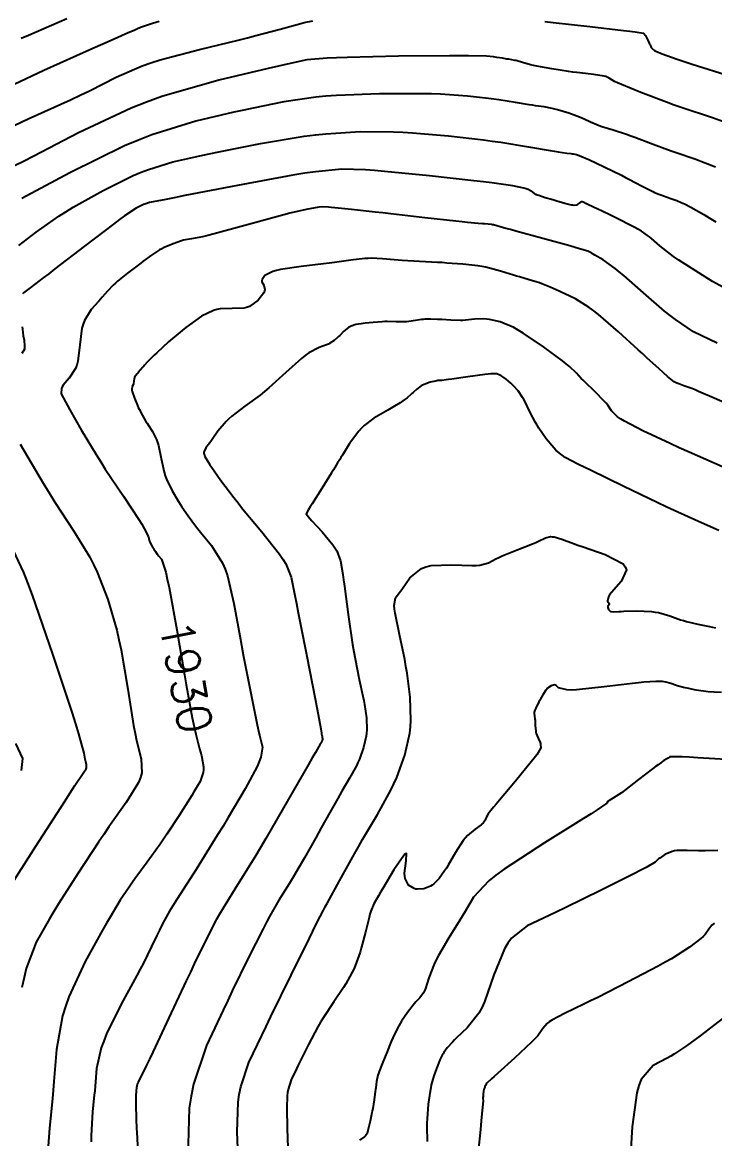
# Model space of a CAD drawing. Header units: metres. Extents: x 837117 to 838479, y 1189012 to 1191015.
# Drawn here: x 838246.1 to 838324.9, y 1189534.6 to 1189661.6 of the extents above; entities that cross this region are included whole.
import ezdxf

# ---------------------------------------------------------------- set-up
doc = ezdxf.new("R2010")
doc.units = ezdxf.units.M
doc.header["$LTSCALE"] = 0.3
doc.layers.add('COTAS 10', color=1, linetype='Continuous')
doc.layers.add('COTAS INT', color=252, linetype='Continuous')
doc.styles.get("Standard").update_dxf_attribs({"font": 'simplex.shx'})

msp = doc.modelspace()

# ---------------------------------------------------------------- linework, layer by layer
at = {"layer": 'COTAS 10'}
for points in [[(838241.52, 1189648.12), (838246.82, 1189650.61), (838251.61, 1189652.78), (838252.74, 1189653.31), (838253.78, 1189653.81), (838256.82, 1189655.34), (838259.79, 1189656.63), (838260.78, 1189656.98), (838261.84, 1189657.32), (838266.3, 1189658.51), (838270.7, 1189659.58), (838271.74, 1189659.83), (838272.7, 1189660.08), (838275.47, 1189660.83), (838277.41, 1189661.36), (838277.83, 1189661.47), (838278.21, 1189661.56), (838279.17, 1189661.75)], [(838305.57, 1189661.7), (838306.52, 1189661.59), (838310.69, 1189661.11), (838314.51, 1189660.67), (838315.24, 1189660.58), (838315.83, 1189660.51), (838316.78, 1189660.37), (838316.81, 1189660.34), (838316.83, 1189660.32), (838316.88, 1189660.28), (838316.96, 1189660.15), (838317, 1189660.09), (838317.04, 1189660.01), (838317.23, 1189659.63), (838317.44, 1189659.22), (838317.49, 1189659.11), (838317.54, 1189659.02), (838317.67, 1189658.74), (838317.92, 1189658.48), (838318.05, 1189658.4), (838318.19, 1189658.32), (838318.9, 1189658), (838320.62, 1189657.4), (838321.4, 1189657.15), (838322.31, 1189656.85), (838326.68, 1189655.46)], [(838325.15, 1189625.09), (838322.46, 1189626.41), (838320.42, 1189627.8), (838319.81, 1189628.26), (838319.19, 1189628.76), (838316.78, 1189630.82), (838314.54, 1189632.79), (838314.02, 1189633.22), (838313.55, 1189633.6), (838312.19, 1189634.57), (838311.27, 1189635.12), (838311.07, 1189635.24), (838310.9, 1189635.34), (838310.46, 1189635.56), (838309.51, 1189635.85), (838309.01, 1189636), (838308.41, 1189636.17), (838305.35, 1189637.01), (838302.28, 1189637.85), (838301.67, 1189638.02), (838301.15, 1189638.16), (838300.12, 1189638.45), (838299.74, 1189638.55), (838299.63, 1189638.57), (838299.52, 1189638.59), (838299.13, 1189638.64), (838298.72, 1189638.67), (838298.59, 1189638.68), (838298.47, 1189638.68), (838297.99, 1189638.71), (838296.77, 1189638.82), (838296.17, 1189638.89), (838295.45, 1189638.97), (838291.94, 1189639.37), (838288.07, 1189639.81), (838287.14, 1189639.92), (838286.26, 1189640.02), (838283.57, 1189640.31), (838281.67, 1189640.51), (838281.28, 1189640.55), (838280.96, 1189640.57), (838280.31, 1189640.62), (838279.87, 1189640.57), (838279.68, 1189640.54), (838279.46, 1189640.5), (838278.41, 1189640.31), (838276.58, 1189639.88), (838275.87, 1189639.7), (838275.07, 1189639.49), (838271.45, 1189638.49), (838267.96, 1189637.54), (838267.24, 1189637.35), (838266.64, 1189637.21), (838265.37, 1189636.96), (838264.71, 1189636.86), (838264.49, 1189636.81), (838264.26, 1189636.75), (838263.29, 1189636.42), (838262.27, 1189635.98), (838262, 1189635.84), (838261.73, 1189635.7), (838260.84, 1189635.12), (838259.9, 1189634.42), (838259.61, 1189634.2), (838259.31, 1189633.97), (838258.12, 1189633.06), (838256.99, 1189632.14), (838256.73, 1189631.92), (838256.49, 1189631.7), (838255.83, 1189631.02), (838255.24, 1189630.33), (838255.05, 1189630.11), (838254.84, 1189629.88), (838253.98, 1189628.93), (838253.21, 1189627.68), (838253.05, 1189627.26), (838252.93, 1189626.81), (838252.69, 1189624.92), (838252.46, 1189623.05), (838252.34, 1189622.62), (838252.2, 1189622.23), (838251.47, 1189621.11), (838250.8, 1189620.31), (838250.69, 1189620.12), (838250.61, 1189619.93), (838250.58, 1189619.36), (838251.05, 1189618.42), (838251.27, 1189618.01), (838251.54, 1189617.53), (838252.85, 1189615.24), (838254.55, 1189612.43), (838255.06, 1189611.61), (838255.58, 1189610.79), (838257.64, 1189607.69), (838259.4, 1189605.04), (838259.74, 1189604.5), (838260.02, 1189604.04), (838260.5, 1189603.08), (838260.58, 1189602.68), (838260.62, 1189602.57), (838260.65, 1189602.47), (838260.82, 1189602.13), (838261, 1189601.82), (838261.05, 1189601.74), (838261.1, 1189601.67), (838261.29, 1189601.4), (838261.5, 1189601.11), (838261.57, 1189601.02), (838261.65, 1189600.93), (838261.97, 1189600.54), (838262.45, 1189599.05), (838262.63, 1189598.26), (838262.76, 1189597.62), (838262.83, 1189597.3), (838263.71, 1189592.49), (838264.59, 1189587.38), (838264.79, 1189586.24), (838264.97, 1189585.21), (838265.48, 1189582.49), (838265.88, 1189580.65), (838265.99, 1189580.18), (838266.1, 1189579.72), (838266.31, 1189578.96), (838266.52, 1189578.22), (838266.75, 1189576.92), (838266.75, 1189576.59), (838266.72, 1189576.27), (838266.37, 1189575.24), (838265.67, 1189574.07), (838265.42, 1189573.67), (838265.15, 1189573.23), (838263.97, 1189571.37), (838262.6, 1189569.28), (838262.2, 1189568.71), (838261.81, 1189568.14), (838260.33, 1189566.09), (838258.95, 1189564.18), (838258.61, 1189563.7), (838258.29, 1189563.23), (838257.29, 1189561.74), (838256.14, 1189559.84), (838255.73, 1189559.13), (838255.28, 1189558.34), (838253.3, 1189554.79), (838251.43, 1189550.77), (838251.05, 1189549.68), (838250.73, 1189548.6), (838250.05, 1189544.79), (838249.75, 1189541.13), (838249.66, 1189540.15), (838249.57, 1189539.18), (838249.22, 1189535.81), (838248.96, 1189532.23)], [(838325.65, 1189585.36), (838324.83, 1189585.41), (838324.15, 1189585.46), (838322.78, 1189585.62), (838322.25, 1189585.77), (838322.1, 1189585.8), (838321.94, 1189585.84), (838321.35, 1189585.96), (838320.76, 1189586.1), (838320.6, 1189586.14), (838320.44, 1189586.19), (838319.9, 1189586.39), (838319.32, 1189586.56), (838319.14, 1189586.59), (838318.95, 1189586.61), (838318.2, 1189586.64), (838316.81, 1189586.53), (838316.21, 1189586.47), (838315.53, 1189586.39), (838312.3, 1189586), (838309.18, 1189585.68), (838308.57, 1189585.65), (838308.06, 1189585.66), (838307.12, 1189585.89), (838306.85, 1189586.17), (838306.77, 1189586.21), (838306.67, 1189586.23), (838306.29, 1189586.15), (838305.89, 1189585.87), (838305.79, 1189585.76), (838305.68, 1189585.65), (838305.33, 1189585.11), (838305.03, 1189584.56), (838304.96, 1189584.44), (838304.9, 1189584.32), (838304.72, 1189583.98), (838304.59, 1189583.72), (838304.56, 1189583.66), (838304.53, 1189583.59), (838304.42, 1189583.37), (838304.35, 1189583.14), (838304.34, 1189583.07), (838304.34, 1189583), (838304.38, 1189582.71), (838304.44, 1189582.34), (838304.46, 1189582.22), (838304.46, 1189582.1), (838304.48, 1189581.57), (838304.53, 1189581.01), (838304.56, 1189580.86), (838304.6, 1189580.71), (838304.82, 1189580.18), (838305.03, 1189579.69), (838305.07, 1189579.57), (838305.09, 1189579.46), (838305.11, 1189579.08), (838304.65, 1189578.3), (838304.37, 1189577.92), (838304.02, 1189577.48), (838302.23, 1189575.3), (838300.4, 1189573.13), (838300.04, 1189572.69), (838299.73, 1189572.32), (838299.14, 1189571.58), (838298.97, 1189571.29), (838298.93, 1189571.21), (838298.89, 1189571.14), (838298.8, 1189570.85), (838298.57, 1189570.53), (838298.46, 1189570.42), (838298.32, 1189570.31), (838297.63, 1189569.84), (838296.78, 1189569.11), (838296.54, 1189568.84), (838296.3, 1189568.53), (838295.41, 1189567.16), (838294.58, 1189565.74), (838294.37, 1189565.41), (838294.17, 1189565.1), (838293.54, 1189564.23), (838292.93, 1189563.62), (838292.74, 1189563.48), (838292.55, 1189563.36), (838291.82, 1189563.05), (838291.08, 1189562.99), (838290.89, 1189563.02), (838290.71, 1189563.08), (838290.08, 1189563.47), (838289.68, 1189564.22), (838289.63, 1189564.5), (838289.62, 1189564.82), (838289.81, 1189566.24), (838289.83, 1189567.07), (838289.7, 1189567.01), (838289.52, 1189566.84), (838288.41, 1189565.19), (838287.16, 1189563.1), (838286.89, 1189562.65), (838286.66, 1189562.26), (838286.12, 1189561.32), (838285.79, 1189560.49), (838285.68, 1189560.16), (838285.58, 1189559.79), (838285.16, 1189558.12), (838284.69, 1189556.31), (838284.55, 1189555.85), (838284.41, 1189555.42), (838283.87, 1189554), (838283.18, 1189552.64), (838282.94, 1189552.23), (838282.68, 1189551.81), (838281.58, 1189550.19), (838280.38, 1189548.41), (838280.06, 1189547.89), (838279.75, 1189547.35), (838278.68, 1189545.33), (838277.75, 1189543.43), (838277.53, 1189542.98), (838277.33, 1189542.56), (838276.74, 1189541.32), (838276.37, 1189540.21), (838276.3, 1189539.87), (838276.25, 1189539.52), (838276.21, 1189538.15), (838276.28, 1189535.73), (838276.31, 1189534.72), (838276.33, 1189533.56)]]:
    msp.add_lwpolyline(points, dxfattribs=at)
at = {"layer": 'COTAS INT'}
for points in [[(838241.8, 1189652.97), (838248.61, 1189656.17), (838254.18, 1189658.65), (838255.3, 1189659.15), (838256.25, 1189659.57), (838258.19, 1189660.42), (838258.86, 1189660.72), (838259.02, 1189660.79), (838259.17, 1189660.85), (838259.58, 1189661.05), (838260.96, 1189661.51), (838261.71, 1189661.74)], [(838246.01, 1189659.78), (838246.86, 1189660.15), (838247.74, 1189660.53), (838251.21, 1189662.03)], [(838328.39, 1189649.38), (838324.64, 1189650.75), (838321.18, 1189651.88), (838320.28, 1189652.19), (838319.41, 1189652.5), (838316.49, 1189653.6), (838314.27, 1189654.52), (838313.84, 1189654.71), (838313.49, 1189654.87), (838312.88, 1189655.24), (838312.51, 1189655.42), (838312.31, 1189655.46), (838312.07, 1189655.51), (838310.83, 1189655.68), (838309.22, 1189655.87), (838308.75, 1189655.93), (838308.26, 1189656), (838306.38, 1189656.29), (838304.66, 1189656.6), (838304.28, 1189656.68), (838303.93, 1189656.76), (838303.01, 1189657.01), (838302.42, 1189657.2), (838302.29, 1189657.24), (838302.16, 1189657.27), (838301.82, 1189657.34), (838301.49, 1189657.39), (838301.38, 1189657.4), (838301.26, 1189657.42), (838300.74, 1189657.51), (838300.11, 1189657.61), (838299.92, 1189657.64), (838299.72, 1189657.66), (838298.93, 1189657.75), (838296.89, 1189657.8), (838295.9, 1189657.8), (838294.72, 1189657.8), (838288.93, 1189657.73), (838283.08, 1189657.61), (838281.86, 1189657.56), (838280.82, 1189657.51), (838278.51, 1189657.31), (838276.27, 1189656.82), (838275.27, 1189656.59), (838274.1, 1189656.33), (838268.51, 1189655.02), (838262.01, 1189653.14), (838260.26, 1189652.51), (838258.54, 1189651.84), (838252.53, 1189649.03), (838247.44, 1189646.36), (838246.3, 1189645.78), (838245.27, 1189645.26)], [(838324.98, 1189645.12), (838322.61, 1189646.03), (838320.6, 1189646.7), (838320.05, 1189646.89), (838319.51, 1189647.08), (838317.6, 1189647.81), (838315.8, 1189648.5), (838315.33, 1189648.66), (838314.87, 1189648.82), (838313.33, 1189649.31), (838312.04, 1189649.72), (838311.75, 1189649.82), (838311.48, 1189649.92), (838310.75, 1189650.25), (838310.04, 1189650.58), (838309.78, 1189650.69), (838309.5, 1189650.8), (838308.28, 1189651.25), (838307.01, 1189651.65), (838306.7, 1189651.73), (838306.4, 1189651.81), (838305.49, 1189651.97), (838304.5, 1189652.1), (838304.16, 1189652.16), (838303.79, 1189652.21), (838302.23, 1189652.48), (838300.33, 1189652.78), (838299.75, 1189652.86), (838299.15, 1189652.94), (838296.78, 1189653.21), (838293.71, 1189653.41), (838292.67, 1189653.45), (838291.54, 1189653.47), (838286.78, 1189653.46), (838281.88, 1189653.27), (838280.67, 1189653.18), (838279.52, 1189653.07), (838275.88, 1189652.56), (838272.39, 1189651.84), (838271.32, 1189651.61), (838270.22, 1189651.37), (838265.88, 1189650.37), (838260.88, 1189648.81), (838259.36, 1189648.21), (838257.77, 1189647.53), (838251.55, 1189644.49), (838246.1, 1189641.56)], [(838245.74, 1189636.2), (838247.72, 1189637.73), (838250.29, 1189639.54), (838251.09, 1189640.05), (838251.94, 1189640.57), (838255.33, 1189642.48), (838258.77, 1189644.16), (838259.65, 1189644.54), (838260.49, 1189644.87), (838263.25, 1189645.73), (838266.33, 1189646.42), (838267.38, 1189646.63), (838268.5, 1189646.86), (838273.25, 1189647.8), (838278.21, 1189648.64), (838279.47, 1189648.8), (838280.68, 1189648.93), (838284.62, 1189649.18), (838288.36, 1189649.13), (838289.43, 1189649.09), (838290.53, 1189649.02), (838294.62, 1189648.68), (838298.58, 1189648.22), (838299.59, 1189648.08), (838300.55, 1189647.95), (838303.72, 1189647.45), (838306.16, 1189647.02), (838306.67, 1189646.94), (838307.1, 1189646.87), (838308.07, 1189646.72), (838308.54, 1189646.66), (838308.66, 1189646.64), (838308.78, 1189646.62), (838309.17, 1189646.55), (838309.87, 1189646.29), (838310.19, 1189646.15), (838310.56, 1189645.98), (838312.33, 1189645.15), (838314.27, 1189644.2), (838314.74, 1189643.96), (838315.19, 1189643.73), (838316.58, 1189643), (838317.62, 1189642.45), (838317.85, 1189642.34), (838318.05, 1189642.24), (838318.54, 1189642.04), (838318.88, 1189641.93), (838318.98, 1189641.9), (838319.08, 1189641.86), (838319.47, 1189641.71), (838319.89, 1189641.55), (838320.01, 1189641.51), (838320.13, 1189641.47), (838320.57, 1189641.32), (838321.09, 1189641.12), (838321.26, 1189641.04), (838321.44, 1189640.96), (838322.18, 1189640.57), (838323.64, 1189639.72), (838324.27, 1189639.35), (838325, 1189638.91)], [(838328.38, 1189630.06), (838324.64, 1189632.11), (838321.51, 1189634.08), (838320.82, 1189634.54), (838320.21, 1189634.96), (838318.65, 1189636.16), (838317.69, 1189637), (838317.46, 1189637.19), (838317.24, 1189637.36), (838316.56, 1189637.83), (838315.82, 1189638.25), (838315.56, 1189638.39), (838315.27, 1189638.54), (838314.02, 1189639.16), (838312.72, 1189639.8), (838312.39, 1189639.96), (838312.08, 1189640.11), (838311.11, 1189640.59), (838310.38, 1189640.93), (838310.23, 1189641), (838310.1, 1189641.05), (838309.82, 1189641.16), (838309.69, 1189641.16), (838309.66, 1189641.15), (838309.62, 1189641.13), (838309.49, 1189641.04), (838309.36, 1189640.93), (838309.33, 1189640.9), (838309.29, 1189640.87), (838309.17, 1189640.78), (838308.89, 1189640.77), (838308.76, 1189640.78), (838308.6, 1189640.81), (838307.84, 1189641), (838306.95, 1189641.25), (838306.7, 1189641.32), (838306.46, 1189641.39), (838305.6, 1189641.63), (838304.87, 1189641.88), (838304.71, 1189641.95), (838304.56, 1189642.02), (838304.19, 1189642.29), (838303.68, 1189642.57), (838303.45, 1189642.65), (838303.19, 1189642.73), (838301.92, 1189643), (838299.56, 1189643.33), (838298.6, 1189643.45), (838297.51, 1189643.58), (838292.47, 1189644.14), (838287.34, 1189644.63), (838286.2, 1189644.73), (838285.18, 1189644.8), (838282.47, 1189644.9), (838279.47, 1189644.6), (838278.27, 1189644.42), (838276.91, 1189644.2), (838270.62, 1189643.05), (838264.62, 1189641.89), (838263.43, 1189641.65), (838262.45, 1189641.46), (838260.62, 1189641.09), (838260.09, 1189640.93), (838259.93, 1189640.86), (838259.77, 1189640.79), (838259.11, 1189640.47), (838257.78, 1189639.58), (838257.19, 1189639.15), (838256.5, 1189638.64), (838253.2, 1189636.12), (838249.86, 1189633.54), (838249.15, 1189632.99), (838248.53, 1189632.52), (838247.03, 1189631.38), (838246.29, 1189630.83), (838246.15, 1189630.71)], [(838327.5, 1189617.69), (838324.83, 1189618.85), (838323.05, 1189619.62), (838322.65, 1189619.78), (838322.3, 1189619.93), (838321.37, 1189620.27), (838320.81, 1189620.47), (838320.69, 1189620.52), (838320.57, 1189620.57), (838320.27, 1189620.71), (838319.88, 1189621.02), (838319.71, 1189621.16), (838319.51, 1189621.33), (838318.57, 1189622.17), (838317.18, 1189623.44), (838316.7, 1189623.88), (838316.18, 1189624.35), (838313.95, 1189626.39), (838311.68, 1189628.35), (838311.13, 1189628.78), (838310.62, 1189629.16), (838309.07, 1189630.13), (838307.83, 1189630.73), (838307.51, 1189630.88), (838307.2, 1189631.02), (838306.17, 1189631.48), (838305.22, 1189631.86), (838304.96, 1189631.95), (838304.7, 1189632.04), (838303.77, 1189632.32), (838302.7, 1189632.63), (838302.36, 1189632.73), (838302, 1189632.84), (838300.51, 1189633.3), (838298.86, 1189633.73), (838298.4, 1189633.82), (838297.94, 1189633.91), (838296.24, 1189634.1), (838294.44, 1189634.22), (838293.91, 1189634.26), (838293.37, 1189634.29), (838291.31, 1189634.4), (838289.36, 1189634.51), (838288.89, 1189634.55), (838288.45, 1189634.58), (838287.11, 1189634.71), (838285.86, 1189634.76), (838285.48, 1189634.75), (838285.08, 1189634.73), (838283.52, 1189634.55), (838281.64, 1189634.28), (838281.04, 1189634.2), (838280.41, 1189634.12), (838277.85, 1189633.82), (838275.52, 1189633.48), (838275.04, 1189633.37), (838274.63, 1189633.25), (838273.71, 1189632.8), (838273.41, 1189632.33), (838273.39, 1189632.21), (838273.39, 1189632.09), (838273.6, 1189631.69), (838273.74, 1189631.2), (838273.69, 1189631.03), (838273.6, 1189630.84), (838272.96, 1189630.01), (838271.97, 1189629.29), (838271.66, 1189629.17), (838271.34, 1189629.08), (838270.03, 1189629.03), (838268.64, 1189629), (838268.26, 1189628.92), (838267.89, 1189628.81), (838266.54, 1189628.16), (838265.15, 1189627.2), (838264.74, 1189626.89), (838264.33, 1189626.56), (838262.79, 1189625.24), (838261.44, 1189624.01), (838261.16, 1189623.75), (838260.91, 1189623.51), (838260.35, 1189622.94), (838260.03, 1189622.59), (838259.95, 1189622.49), (838259.87, 1189622.39), (838259.58, 1189622.06), (838259.33, 1189621.76), (838259.27, 1189621.69), (838259.21, 1189621.62), (838259.04, 1189621.43), (838258.92, 1189621.23), (838258.89, 1189621.16), (838258.87, 1189621.09), (838258.83, 1189620.78), (838258.8, 1189620.49), (838258.78, 1189620.42), (838258.76, 1189620.36), (838258.64, 1189620.18), (838258.59, 1189619.89), (838258.61, 1189619.76), (838258.65, 1189619.6), (838258.89, 1189618.86), (838259.23, 1189618.01), (838259.33, 1189617.79), (838259.43, 1189617.58), (838259.8, 1189616.88), (838260.21, 1189616.21), (838260.33, 1189616.01), (838260.46, 1189615.82), (838260.95, 1189615.07), (838261.42, 1189614.14), (838261.53, 1189613.82), (838261.63, 1189613.47), (838261.93, 1189612), (838262.27, 1189610.44), (838262.4, 1189610.03), (838262.55, 1189609.64), (838263.18, 1189608.31), (838263.91, 1189607.11), (838264.11, 1189606.8), (838264.3, 1189606.49), (838265.01, 1189605.45), (838265.84, 1189604.33), (838266.12, 1189603.98), (838266.42, 1189603.6), (838267.68, 1189602.09), (838268.92, 1189600.08), (838269.2, 1189599.4), (838269.47, 1189598.65), (838270.22, 1189595.5), (838270.88, 1189591.82), (838271.07, 1189590.74), (838271.28, 1189589.65), (838272.09, 1189585.5), (838272.82, 1189581.9), (838272.98, 1189581.16), (838273.12, 1189580.52), (838273.45, 1189579.14), (838273.27, 1189578), (838273.09, 1189577.52), (838272.85, 1189576.97), (838271.49, 1189574.4), (838269.57, 1189571.15), (838268.98, 1189570.17), (838268.36, 1189569.17), (838265.9, 1189565.26), (838263.72, 1189561.82), (838263.28, 1189561.1), (838262.9, 1189560.49), (838262.12, 1189559.15), (838261.73, 1189558.33), (838261.59, 1189558.05), (838261.45, 1189557.75), (838260.85, 1189556.47), (838259.92, 1189554.6), (838259.56, 1189553.92), (838259.17, 1189553.18), (838257.4, 1189549.92), (838255.73, 1189546.55), (838255.4, 1189545.73), (838255.12, 1189544.96), (838254.6, 1189542.6), (838254.43, 1189540.61), (838254.38, 1189540.08), (838254.33, 1189539.56), (838254.14, 1189537.72), (838254, 1189535.65), (838253.98, 1189534.98), (838253.97, 1189534.26)], [(838326.73, 1189610.64), (838321.99, 1189612.71), (838320.86, 1189613.21), (838319.82, 1189613.69), (838316.72, 1189615.13), (838314.61, 1189616.23), (838314.19, 1189616.49), (838313.84, 1189616.72), (838313.16, 1189617.39), (838312.74, 1189618.05), (838312.55, 1189618.28), (838312.33, 1189618.52), (838311.26, 1189619.59), (838310.17, 1189620.65), (838309.93, 1189620.89), (838309.71, 1189621.1), (838309.18, 1189621.71), (838308.38, 1189622.44), (838308.01, 1189622.74), (838307.57, 1189623.08), (838305.42, 1189624.68), (838303.09, 1189626.25), (838302.54, 1189626.59), (838302.03, 1189626.87), (838300.5, 1189627.54), (838299.28, 1189627.8), (838298.96, 1189627.84), (838298.65, 1189627.86), (838297.58, 1189627.82), (838296.55, 1189627.71), (838296.26, 1189627.7), (838295.96, 1189627.69), (838294.87, 1189627.72), (838293.85, 1189627.78), (838293.59, 1189627.79), (838293.35, 1189627.8), (838292.59, 1189627.83), (838291.91, 1189627.82), (838291.73, 1189627.8), (838291.54, 1189627.78), (838290.86, 1189627.67), (838290.11, 1189627.55), (838289.88, 1189627.53), (838289.64, 1189627.52), (838288.67, 1189627.53), (838287.64, 1189627.55), (838287.36, 1189627.55), (838287.07, 1189627.54), (838286.06, 1189627.46), (838285.13, 1189627.36), (838284.91, 1189627.34), (838284.7, 1189627.31), (838284.07, 1189627.22), (838283.53, 1189627.05), (838283.38, 1189626.98), (838283.24, 1189626.89), (838282.72, 1189626.45), (838282.24, 1189625.97), (838282.11, 1189625.85), (838281.99, 1189625.74), (838281.6, 1189625.4), (838281.12, 1189625.09), (838280.95, 1189625), (838280.75, 1189624.92), (838279.9, 1189624.61), (838278.72, 1189623.99), (838278.33, 1189623.7), (838277.9, 1189623.37), (838276.11, 1189621.78), (838274.18, 1189620.03), (838273.68, 1189619.59), (838273.18, 1189619.19), (838271.46, 1189617.92), (838269.98, 1189616.8), (838269.64, 1189616.5), (838269.32, 1189616.19), (838268.4, 1189615.09), (838267.74, 1189614.13), (838267.59, 1189613.92), (838267.45, 1189613.72), (838267.03, 1189613.19), (838266.81, 1189612.8), (838266.78, 1189612.69), (838266.78, 1189612.59), (838266.89, 1189612.2), (838267.31, 1189611.55), (838267.49, 1189611.28), (838267.71, 1189610.97), (838268.74, 1189609.5), (838270.19, 1189607.55), (838270.68, 1189606.94), (838271.2, 1189606.28), (838273.39, 1189603.65), (838275.38, 1189601.12), (838275.78, 1189600.54), (838276.1, 1189600), (838276.74, 1189598.5), (838277.13, 1189596.4), (838277.31, 1189595.5), (838277.51, 1189594.45), (838278.5, 1189589.49), (838279.46, 1189584.65), (838279.65, 1189583.67), (838279.81, 1189582.86), (838280.1, 1189581.24), (838280.17, 1189580.75), (838280.18, 1189580.64), (838280.2, 1189580.56), (838280.23, 1189580.36), (838280.26, 1189580.26), (838280.26, 1189580.23), (838280.26, 1189580.21), (838280.28, 1189580.13), (838280.28, 1189580.06), (838280.28, 1189580.04), (838280.27, 1189580.02), (838280.26, 1189579.95), (838280.23, 1189579.89), (838280.23, 1189579.87), (838280.22, 1189579.85), (838280.18, 1189579.77), (838280.13, 1189579.7), (838280.12, 1189579.67), (838280.11, 1189579.65), (838280.06, 1189579.57), (838279.47, 1189578.55), (838279.12, 1189577.93), (838278.69, 1189577.17), (838276.43, 1189573.23), (838273.83, 1189568.77), (838273.19, 1189567.68), (838272.58, 1189566.66), (838270.62, 1189563.5), (838269, 1189560.86), (838268.59, 1189560.17), (838268.21, 1189559.5), (838267, 1189557.19), (838265.7, 1189554.5), (838265.26, 1189553.58), (838264.79, 1189552.58), (838262.81, 1189548.36), (838260.98, 1189544.45), (838260.6, 1189543.66), (838260.28, 1189542.98), (838259.32, 1189541.05), (838259.27, 1189540.92), (838259.22, 1189540.79), (838259.14, 1189540.42), (838259.11, 1189540.1), (838259.1, 1189540.01), (838259.09, 1189539.93), (838259.07, 1189539.64), (838259.04, 1189539.31), (838259.04, 1189539.2), (838259.04, 1189539.08), (838259.04, 1189538.61), (838259.11, 1189536.81), (838259.15, 1189535.86), (838259.2, 1189534.72), (838259.44, 1189528.96)], [(838246.13, 1189626.97), (838246.16, 1189626.7), (838246.26, 1189625.95), (838246.34, 1189625.44), (838246.35, 1189625.33), (838246.36, 1189625.23), (838246.39, 1189624.98), (838246.4, 1189624.79), (838246.41, 1189624.73), (838246.41, 1189624.67), (838246.4, 1189624.43), (838246.08, 1189623.91)], [(838325.35, 1189603.79), (838323.06, 1189604.84), (838320.29, 1189606.08), (838319.38, 1189606.5), (838318.42, 1189606.95), (838314.47, 1189608.83), (838310.83, 1189610.61), (838310.06, 1189610.99), (838309.4, 1189611.32), (838307.88, 1189612.11), (838307.05, 1189612.73), (838306.81, 1189612.95), (838306.58, 1189613.19), (838305.71, 1189614.23), (838304.9, 1189615.42), (838304.69, 1189615.76), (838304.5, 1189616.09), (838303.88, 1189617.31), (838303.32, 1189618.42), (838303.18, 1189618.69), (838303.03, 1189618.93), (838302.52, 1189619.68), (838302.01, 1189620.27), (838301.86, 1189620.42), (838301.71, 1189620.56), (838301.17, 1189621.01), (838300.67, 1189621.35), (838300.55, 1189621.42), (838300.44, 1189621.48), (838300.11, 1189621.63), (838299.44, 1189621.62), (838299.11, 1189621.59), (838298.73, 1189621.55), (838296.83, 1189621.29), (838294.98, 1189621.02), (838294.62, 1189620.97), (838294.34, 1189620.93), (838293.86, 1189620.86), (838293.82, 1189620.86), (838293.8, 1189620.86), (838293.77, 1189620.86), (838293.65, 1189620.87), (838293.39, 1189620.84), (838293.28, 1189620.82), (838293.15, 1189620.79), (838292.52, 1189620.65), (838291.83, 1189620.42), (838291.66, 1189620.34), (838291.5, 1189620.26), (838291.01, 1189619.89), (838290.58, 1189619.49), (838290.46, 1189619.38), (838290.34, 1189619.27), (838289.91, 1189618.9), (838289.43, 1189618.53), (838289.28, 1189618.42), (838289.12, 1189618.32), (838288.49, 1189617.93), (838287.71, 1189617.48), (838287.46, 1189617.34), (838287.2, 1189617.19), (838286.14, 1189616.58), (838285.01, 1189615.74), (838284.71, 1189615.44), (838284.41, 1189615.11), (838283.37, 1189613.68), (838282.54, 1189612.35), (838282.38, 1189612.09), (838282.24, 1189611.88), (838282, 1189611.48), (838281.7, 1189610.98), (838281.52, 1189610.69), (838281.31, 1189610.35), (838280.2, 1189608.58), (838279.1, 1189606.82), (838278.88, 1189606.48), (838278.71, 1189606.2), (838278.42, 1189605.71), (838278.68, 1189605.35), (838278.85, 1189605.15), (838279.07, 1189604.9), (838280.24, 1189603.63), (838281.45, 1189602.18), (838281.7, 1189601.82), (838281.91, 1189601.47), (838282.34, 1189600.35), (838282.58, 1189598.8), (838282.67, 1189598.18), (838282.77, 1189597.48), (838283.21, 1189594.25), (838283.71, 1189590.82), (838283.85, 1189589.99), (838283.99, 1189589.22), (838284.47, 1189586.84), (838284.89, 1189584.94), (838284.98, 1189584.45), (838285.06, 1189583.99), (838285.27, 1189582.48), (838285.31, 1189581.12), (838285.28, 1189580.76), (838285.24, 1189580.39), (838284.96, 1189579.1), (838284.48, 1189577.8), (838284.32, 1189577.43), (838284.14, 1189577.05), (838283.36, 1189575.64), (838282.49, 1189574.17), (838282.25, 1189573.75), (838282.01, 1189573.32), (838281.13, 1189571.74), (838280.14, 1189569.97), (838279.84, 1189569.42), (838279.52, 1189568.85), (838278.22, 1189566.58), (838276.93, 1189564.36), (838276.61, 1189563.82), (838276.31, 1189563.31), (838275.33, 1189561.74), (838274.27, 1189559.91), (838273.91, 1189559.24), (838273.52, 1189558.5), (838271.88, 1189555.24), (838270.02, 1189551.43), (838269.51, 1189550.35), (838268.99, 1189549.26), (838267.09, 1189545.24), (838265.6, 1189540.81), (838265.34, 1189539.47), (838265.14, 1189538.08), (838264.97, 1189532.65)], [(838245.89, 1189613.6), (838248.52, 1189609.17), (838249.2, 1189608.07), (838249.85, 1189607.03), (838252, 1189603.74), (838253.81, 1189600.76), (838254.24, 1189599.92), (838254.65, 1189599.07), (838255.89, 1189595.94), (838256.88, 1189592.45), (838257.13, 1189591.37), (838257.37, 1189590.24), (838258.14, 1189585.76), (838258.8, 1189581.62), (838258.97, 1189580.72), (838259.14, 1189579.91), (838259.68, 1189577.84), (838259.73, 1189576.23), (838259.58, 1189575.7), (838259.35, 1189575.14), (838257.96, 1189572.85), (838255.99, 1189570.08), (838255.4, 1189569.23), (838254.8, 1189568.34), (838252.49, 1189564.82), (838250.28, 1189561.32), (838249.75, 1189560.45), (838249.25, 1189559.62), (838247.72, 1189556.97), (838246.59, 1189554), (838246.34, 1189552.96), (838246.11, 1189551.83)], [(838270.74, 1189531.67), (838270.59, 1189535.4), (838270.7, 1189538.8), (838270.82, 1189539.67), (838270.99, 1189540.51), (838271.92, 1189543.28), (838273.38, 1189546.36), (838273.88, 1189547.4), (838274.42, 1189548.52), (838276.72, 1189553.22), (838278.79, 1189557.42), (838279.18, 1189558.22), (838279.5, 1189558.87), (838280.02, 1189559.9), (838280.03, 1189559.92), (838280.04, 1189559.94), (838280.04, 1189559.96), (838280.05, 1189559.96), (838280.05, 1189559.98), (838280.39, 1189560.6), (838280.6, 1189560.99), (838280.86, 1189561.47), (838282.22, 1189563.97), (838283.92, 1189567.01), (838284.39, 1189567.83), (838284.85, 1189568.65), (838286.55, 1189571.51), (838288.05, 1189574.25), (838288.41, 1189574.99), (838288.73, 1189575.71), (838289.66, 1189578.25), (838290.21, 1189580.76), (838290.29, 1189581.48), (838290.34, 1189582.19), (838290.26, 1189584.84), (838289.9, 1189587.57), (838289.78, 1189588.34), (838289.64, 1189589.11), (838289.03, 1189591.97), (838288.55, 1189594.38), (838288.48, 1189594.86), (838288.45, 1189595.28), (838288.57, 1189596.15), (838289.02, 1189596.72), (838289.19, 1189596.95), (838289.38, 1189597.21), (838290.23, 1189598.4), (838291.56, 1189599.49), (838292.05, 1189599.67), (838292.59, 1189599.81), (838294.98, 1189599.91), (838297.28, 1189599.81), (838297.76, 1189599.83), (838298.18, 1189599.86), (838299.16, 1189600.13), (838299.99, 1189600.59), (838300.33, 1189600.74), (838300.71, 1189600.91), (838302.44, 1189601.61), (838304.16, 1189602.3), (838304.53, 1189602.45), (838304.86, 1189602.59), (838305.64, 1189602.96), (838306.22, 1189603.1), (838306.41, 1189603.09), (838306.62, 1189603.06), (838307.49, 1189602.81), (838308.84, 1189602.31), (838309.34, 1189602.13), (838309.91, 1189601.93), (838312.42, 1189601.08), (838314.46, 1189600.01), (838314.72, 1189599.68), (838314.86, 1189599.34), (838314.26, 1189597.98), (838313.14, 1189596.75), (838312.94, 1189596.49), (838312.8, 1189596.27), (838312.71, 1189595.75), (838312.87, 1189595.5), (838312.89, 1189595.45), (838312.89, 1189595.4), (838312.82, 1189595.27), (838312.72, 1189595.15), (838312.72, 1189595.1), (838312.72, 1189595.05), (838312.81, 1189594.83), (838312.99, 1189594.63), (838313.05, 1189594.6), (838313.12, 1189594.57), (838313.39, 1189594.55), (838313.98, 1189594.59), (838314.24, 1189594.6), (838314.55, 1189594.61), (838316.03, 1189594.65), (838317.68, 1189594.58), (838318.1, 1189594.52), (838318.49, 1189594.46), (838319.78, 1189594.08), (838320.98, 1189593.65), (838321.33, 1189593.55), (838321.68, 1189593.45), (838322.98, 1189593.15), (838324.28, 1189592.88), (838324.62, 1189592.8), (838324.96, 1189592.72)], [(838244.42, 1189562.79), (838247.69, 1189567.89), (838250.94, 1189572.95), (838251.59, 1189573.95), (838252.13, 1189574.78), (838253.16, 1189576.32), (838253.39, 1189576.71), (838253.43, 1189576.8), (838253.45, 1189576.89), (838253.45, 1189577.16), (838253.36, 1189577.5), (838253.33, 1189577.64), (838253.3, 1189577.79), (838253.19, 1189578.48), (838252.57, 1189580.69), (838252.22, 1189581.8), (838251.8, 1189583.14), (838249.62, 1189589.75), (838247.31, 1189596.45), (838246.79, 1189597.84), (838246.33, 1189599.02), (838245.12, 1189601.6)], [(838245.37, 1189579.56), (838246.17, 1189577.85), (838246, 1189576.51)], [(838328.09, 1189577.63), (838322.97, 1189577.96), (838321.98, 1189578.01), (838321.18, 1189578.05), (838319.8, 1189578.05), (838319.59, 1189577.92), (838319.52, 1189577.87), (838319.44, 1189577.83), (838319.11, 1189577.63), (838318.44, 1189577.16), (838318.15, 1189576.94), (838317.81, 1189576.69), (838316.22, 1189575.46), (838314.62, 1189574.24), (838314.28, 1189573.98), (838313.98, 1189573.76), (838313.25, 1189573.3), (838312.88, 1189573.08), (838312.8, 1189573.03), (838312.74, 1189572.98), (838312.62, 1189572.8), (838311.51, 1189572.01), (838310.82, 1189571.56), (838309.97, 1189571.03), (838305.54, 1189568.28), (838300.95, 1189565.28), (838300, 1189564.58), (838299.19, 1189563.94), (838297.44, 1189562.09), (838296.5, 1189560.48), (838296.2, 1189559.99), (838295.89, 1189559.48), (838294.64, 1189557.47), (838293.47, 1189555.47), (838293.21, 1189554.97), (838292.98, 1189554.49), (838292.39, 1189552.92), (838291.99, 1189551.71), (838291.88, 1189551.45), (838291.77, 1189551.22), (838291.37, 1189550.66), (838290.91, 1189550.19), (838290.76, 1189550.01), (838290.6, 1189549.82), (838289.94, 1189548.97), (838289.27, 1189548.01), (838289.11, 1189547.74), (838288.95, 1189547.48), (838288.46, 1189546.52), (838288.09, 1189545.68), (838288.01, 1189545.49), (838287.94, 1189545.31), (838287.75, 1189544.82), (838287.56, 1189544.33), (838287.49, 1189544.16), (838287.42, 1189543.97), (838287.07, 1189543.15), (838286.73, 1189542.27), (838286.65, 1189542.05), (838286.59, 1189541.84), (838286.44, 1189541.14), (838286.34, 1189540.43), (838286.31, 1189540.21), (838286.27, 1189539.98), (838286.15, 1189539.05), (838286, 1189538.07), (838285.95, 1189537.81), (838285.9, 1189537.55), (838285.7, 1189536.63), (838285.51, 1189535.87), (838285.47, 1189535.71), (838285.43, 1189535.56), (838285.35, 1189535.22), (838285.19, 1189534.97), (838285.11, 1189534.89), (838285, 1189534.8), (838284.48, 1189534.45)], [(838325.23, 1189567.4), (838323.8, 1189567.35), (838323.42, 1189567.35), (838323.04, 1189567.36), (838321.74, 1189567.41), (838320.58, 1189567.4), (838320.3, 1189567.35), (838320.04, 1189567.29), (838319.23, 1189566.95), (838318.63, 1189566.54), (838318.5, 1189566.44), (838318.39, 1189566.35), (838318.13, 1189566.08), (838317.09, 1189565.46), (838316.49, 1189565.15), (838315.76, 1189564.77), (838311.99, 1189562.9), (838307.88, 1189560.9), (838306.92, 1189560.44), (838306.05, 1189560.02), (838303.56, 1189558.84), (838301.79, 1189557.43), (838301.36, 1189556.86), (838300.97, 1189556.22), (838299.78, 1189553.25), (838298.71, 1189550.21), (838298.39, 1189549.52), (838298.05, 1189548.9), (838296.74, 1189547.22), (838295.54, 1189546.11), (838295.28, 1189545.86), (838295.05, 1189545.62), (838294.45, 1189544.95), (838294.08, 1189544.42), (838293.99, 1189544.27), (838293.91, 1189544.12), (838293.64, 1189543.6), (838293.39, 1189543), (838293.31, 1189542.81), (838293.23, 1189542.6), (838292.94, 1189541.78), (838292.66, 1189540.74), (838292.59, 1189540.4), (838292.53, 1189540.03), (838292.32, 1189538.54), (838292.18, 1189536.89), (838292.16, 1189536.43), (838292.15, 1189535.97), (838292.17, 1189534.29)], [(838324.88, 1189559.11), (838324.71, 1189559.02), (838324.56, 1189558.91), (838324.23, 1189558.46), (838323.8, 1189557.84), (838323.58, 1189557.63), (838323.32, 1189557.4), (838322.02, 1189556.4), (838319.99, 1189555.1), (838319.27, 1189554.69), (838318.47, 1189554.25), (838315.05, 1189552.45), (838311.58, 1189550.7), (838310.76, 1189550.3), (838310.01, 1189549.93), (838307.81, 1189548.88), (838306.35, 1189548.11), (838306.06, 1189547.92), (838305.82, 1189547.74), (838305.35, 1189547.16), (838304.76, 1189546.33), (838304.44, 1189545.99), (838304.06, 1189545.6), (838302.11, 1189543.78), (838300.17, 1189542.04), (838299.8, 1189541.7), (838299.49, 1189541.42), (838298.96, 1189540.93), (838298.89, 1189540.83), (838298.88, 1189540.8), (838298.86, 1189540.77), (838298.81, 1189540.67), (838298.76, 1189540.56), (838298.75, 1189540.52), (838298.73, 1189540.49), (838298.68, 1189540.33), (838298.63, 1189540.14), (838298.61, 1189540.07), (838298.6, 1189540.01), (838298.56, 1189539.73), (838298.54, 1189539.42), (838298.53, 1189539.33), (838298.53, 1189539.25), (838298.54, 1189538.93), (838298.42, 1189537.47), (838298.34, 1189536.66), (838298.24, 1189535.68), (838297.71, 1189530.66)], [(838326.52, 1189548.86), (838324.27, 1189547.12), (838323.73, 1189546.71), (838323.22, 1189546.33), (838321.68, 1189545.2), (838320.3, 1189544.28), (838319.9, 1189544.03), (838319.48, 1189543.79), (838317.9, 1189542.94), (838316.54, 1189541.36), (838316.26, 1189540.66), (838316.02, 1189539.85), (838315.51, 1189535.98), (838315.28, 1189532.23)]]:
    msp.add_lwpolyline(points, dxfattribs=at)

# ---------------------------------------------------------------- texts
at = {"layer": 'COTAS 10', "insert": (838261.67, 1189593.23), "char_height": 3.8, "attachment_point": 7, "rotation": 280.7913}
msp.add_mtext('1930', dxfattribs=at)

doc.saveas('drawing.dxf')
